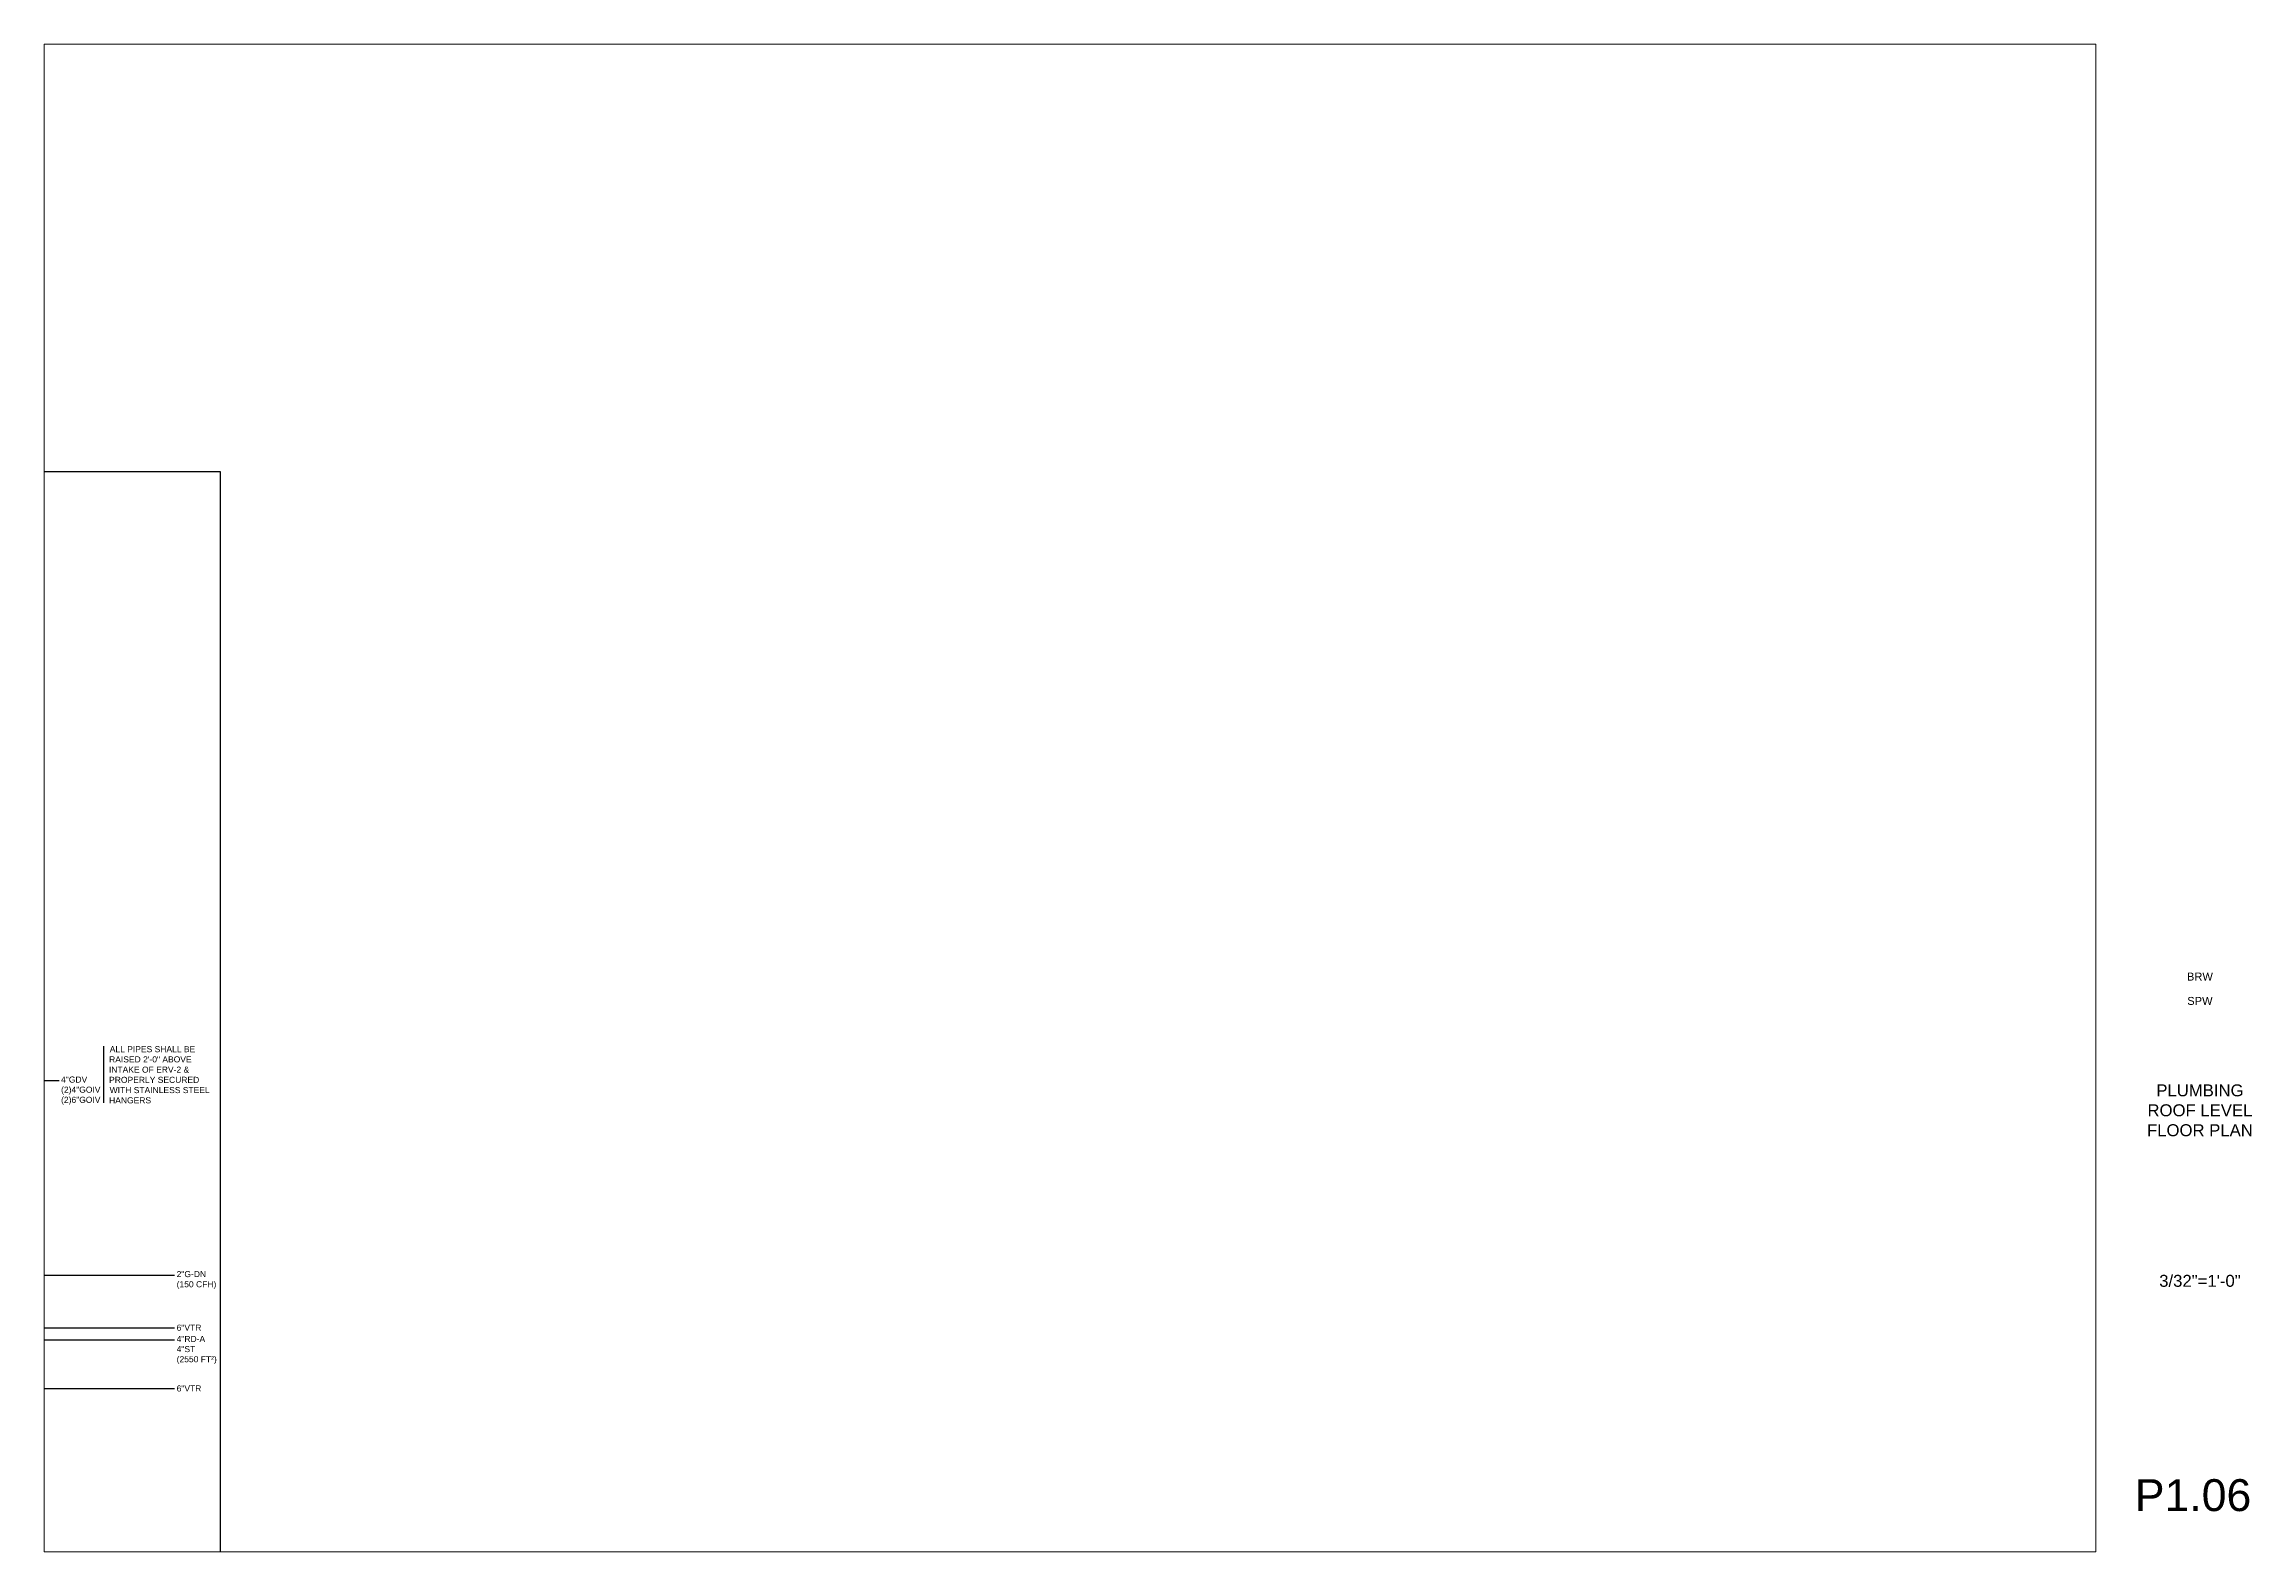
# Paper-space layout '24x36' of a CAD drawing. Extents: x 1 to 35, y 0.4 to 23.6.
# The model-space entities are those that its viewports show. They can reach past a viewport. Long polylines and large blocks are cut down to what shows.
import ezdxf
from ezdxf.enums import TextEntityAlignment as Align

# ---------------------------------------------------------------- set-up
doc = ezdxf.new("R2010")
doc.units = 0
doc.header["$LTSCALE"] = 48
doc.header["$MEASUREMENT"] = 0
doc.layers.add('0-BORDER-TXT', color=2, linetype='Continuous')
doc.layers.add('G-ANNO-TEXT', color=70, linetype='Continuous')
doc.layers.add('G-Anno-View', color=161, linetype='Continuous', lineweight=18, plot=False)
doc.styles.add('Arial', font='arial.ttf')
doc.styles.add('Arial_1', font='arial.ttf', dxfattribs={"height": 0.092206})

msp = doc.modelspace()

# ---------------------------------------------------------------- linework, layer by layer
at = {"layer": 'DEFPOINTS'}
for p, q in [((354.6, 2117), (-3693.4, 2117)), ((354.6, -859), (354.6, 2117)), ((-12, 827.7), (-616, 939.7)), ((-616, 827.7), (-12, 827.7)), ((-304, 815.7), (4, 815.7)), ((4, 815.7), (4, 579.7)), ((4, 615.7), (-576, 615.7)), ((4, -12.3), (4, 615.7)), ((4, 579.7), (-248, 579.7)), ((-576, -12.3), (4, -12.3))]:
    msp.add_line(p, q, dxfattribs=at)
at = {"layer": 'G-ANNO-TEXT'}
msp.add_line((124, 871.7), (124, 983.7), dxfattribs=at)
for points in [[(-480.8, 603.1), (-172, 915.7), (36, 915.7)], [(-228.7, 459.1), (-156, 531.7), (264, 531.7)], [(-1172.8, 458.7), (-1080, 427.7), (264, 427.7)], [(-224.7, 387.1), (-208, 403.7), (264, 403.7)], [(-708.7, 279.1), (-680, 307.7), (264, 307.7)]]:
    msp.add_lwpolyline(points, dxfattribs=at)

# ---------------------------------------------------------------- texts
at = {"layer": 'G-ANNO-TEXT', "style": 'Arial'}
for s, p in [('ALL PIPES SHALL BE', (136, 971.5)), ('RAISED 2\'-0" ABOVE', (134.7, 951.3)), ('INTAKE OF ERV-2 &', (134.4, 931.1)), ('PROPERLY SECURED', (134.7, 910.9)), ('WITH STAINLESS STEEL', (135.8, 890.7)), ('HANGERS', (134.7, 870.5))]:
    msp.add_text(s, height=12, dxfattribs=at).set_placement(p)
at = {"layer": 'G-ANNO-TEXT', "char_height": 12, "attachment_point": 1, "style": 'Arial'}
for s, insert in [('4"GDV\\P(2)4"GOIV\\P(2)6"GOIV', (40, 923.5)), ('2"G-DN \\P(150 CFH)', (268, 539.5)), ('4"RD-A\\P4"ST\\P(2550 FT²)', (268, 411.5)), ('\\A1;6"VTR', (268, 433.8)), ('\\A1;6"VTR', (268, 313.8))]:
    msp.add_mtext(s, dxfattribs=dict(at, insert=insert))

psp = doc.layouts.new('24x36')

# ---------------------------------------------------------------- texts
at = {"layer": '0-BORDER-TXT', "style": 'Arial_1'}
for s, height, p in [('BRW', 0.1228, (34.231, 9.246)), ('SPW', 0.1228, (34.231, 8.871)), ('3/32"=1\'-0"', 0.1844, (34.231, 4.558)), ('P1.06', 0.4917, (34.125, 1.25))]:
    psp.add_text(s, height=height, dxfattribs=at).set_placement(p, align=Align.MIDDLE)
at = {"layer": '0-BORDER-TXT', "insert": (34.231, 7.183), "char_height": 0.1844, "width": 2.51547, "attachment_point": 5, "style": 'Arial_1'}
psp.add_mtext('PLUMBING\\PROOF LEVEL FLOOR PLAN', dxfattribs=at)

# ---------------------------------------------------------------- viewports
at = {"layer": 'G-Anno-View'}
psp.add_viewport(center=(16.813, 12), size=(31.625, 23.25), view_center_point=(2030.626, 1473.226), view_height=2975.99997, dxfattribs=at)

doc.saveas('drawing.dxf')
